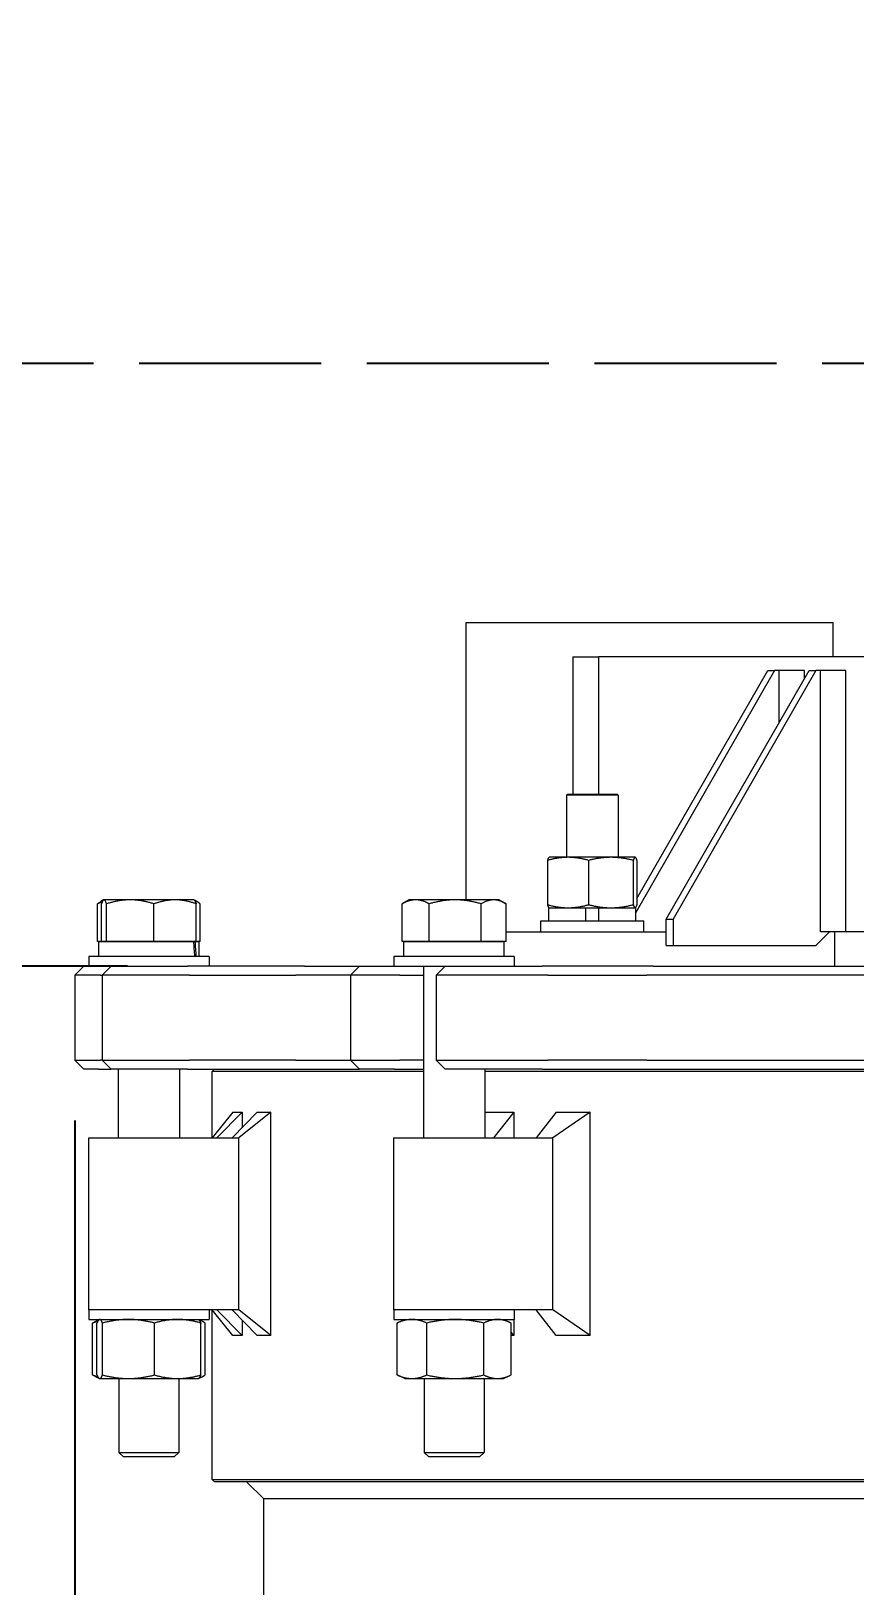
# Model space of a CAD drawing. Header units: inches. Extents: x 17 to 469, y 7 to 301.
# Drawn here: x 70.98 to 82.97, y 114.96 to 137.58 of the extents above; entities that cross this region are included whole.
import ezdxf

# ---------------------------------------------------------------- set-up
doc = ezdxf.new("R2010")
doc.units = ezdxf.units.IN
doc.header["$LTSCALE"] = 14
doc.header["$MEASUREMENT"] = 0
doc.linetypes.add('DASHED_SPACE', pattern=[0.2067, 0.1654, -0.0413])
for name, color, linetype, lineweight in [('Dimension (ANSI)', 7, 'Continuous', 25), ('Sketch Geometry (ANSI)', 7, 'Continuous', 25), ('Symbol (ANSI)', 7, 'Continuous', 25), ('Visible (ANSI)', 7, 'Continuous', 50)]:
    doc.layers.add(name, color=color, linetype=linetype, lineweight=lineweight)
doc.styles.add('MEMCOR Medium', font='arial.ttf')
doc.dimstyles.new('Default (ANSI)', dxfattribs={"dimscale": 14, "dimtxt": 0.15, "dimasz": 0.098425, "dimexe": 0.125, "dimexo": 0.0625, "dimgap": 0.031496, "dimtad": 0, "dimtih": 1, "dimtoh": 1, "dimdec": 4, "dimrnd": 1e-08, "dimzin": 3, "dimdsep": 46, "dimlunit": 5, "dimtxsty": 'MEMCOR Medium', "dimcen": 0.09, "dimdle": 0.393701, "dimclrd": 256, "dimclre": 256, "dimclrt": 256, "dimadec": 0, "dimazin": 1, "dimtfac": 0.8, "dimtofl": 0, "dimtmove": 0, "dimatfit": 3, "dimfxl": 1, "dimfrac": 1, "dimtolj": 1, "dimtzin": 4, "dimlwd": -1, "dimlwe": -1, "dimarcsym": 0})
doc.dimstyles.new('Default (ANSI)$7', dxfattribs={"dimscale": 14, "dimtxt": 0.15, "dimasz": 0.098425, "dimexe": 0.125, "dimexo": 0.0625, "dimgap": 0.031496, "dimtad": 0, "dimtih": 1, "dimtoh": 1, "dimdec": 4, "dimrnd": 1e-08, "dimzin": 3, "dimdsep": 46, "dimlunit": 5, "dimtxsty": 'MEMCOR Medium', "dimcen": 0.09, "dimdle": 0.393701, "dimclrd": 256, "dimclre": 256, "dimclrt": 256, "dimadec": 0, "dimazin": 1, "dimtfac": 0.8, "dimtofl": 0, "dimtmove": 0, "dimatfit": 3, "dimfxl": 1, "dimfrac": 1, "dimtolj": 1, "dimtzin": 4, "dimlwd": -1, "dimlwe": -1, "dimarcsym": 0})
doc.dimstyles.new('Default (ANSI)-01', dxfattribs={"dimscale": 14, "dimtxt": 0.15, "dimasz": 0.098425, "dimexe": 0.125, "dimexo": 0.0625, "dimgap": 0.031496, "dimtad": 0, "dimtih": 1, "dimtoh": 1, "dimdec": 4, "dimrnd": 1e-08, "dimzin": 3, "dimdsep": 46, "dimlunit": 5, "dimtxsty": 'MEMCOR Medium', "dimcen": 0.09, "dimdle": 0.393701, "dimclrd": 256, "dimclre": 256, "dimclrt": 256, "dimadec": 0, "dimazin": 1, "dimtfac": 0.8, "dimtofl": 0, "dimtmove": 0, "dimatfit": 3, "dimfxl": 1, "dimfrac": 1, "dimtolj": 1, "dimtzin": 4, "dimlwd": -1, "dimlwe": -1, "dimarcsym": 0})

# ---------------------------------------------------------------- blocks, each defined once
blk = doc.blocks.new('*D20')
at = {"layer": 'Defpoints', "color": 0, "transparency": 16777216}
for p in [(71.619, 122.609), (118.614, 122.609), (118.614, 112.216)]:
    blk.add_point(p, dxfattribs=at)
at = {"layer": 'Dimension (ANSI)', "transparency": 16777216}
for p, q in [((71.619, 121.734), (71.619, 110.466)), ((118.614, 121.734), (118.614, 110.466)), ((72.997, 112.216), (117.236, 112.216)), ((118.614, 112.216), (119.992, 112.216))]:
    blk.add_line(p, q, dxfattribs=at)
for points in [[(72.997, 112.445), (72.997, 111.986), (71.619, 112.216)], [(117.236, 112.445), (117.236, 111.986), (118.614, 112.216)]]:
    blk.add_solid(points, dxfattribs=at)
at = {"layer": 'Dimension (ANSI)', "transparency": 16777216, "char_height": 2.1, "attachment_point": 5, "style": 'MEMCOR Medium'}
for s, insert in [('\\A1; 47 in', (128.391, 113.707)), ('\\A1;[1193.7 mm]', (128.391, 110.429))]:
    blk.add_mtext(s, dxfattribs=dict(at, insert=insert))
blk = doc.blocks.new('*D21')
at = {"layer": 'Defpoints', "color": 0, "transparency": 16777216}
for p in [(73.257, 123.979), (40.949, 40.229), (74.882, 40.229)]:
    blk.add_point(p, dxfattribs=at)
at = {"layer": 'Dimension (ANSI)', "transparency": 16777216}
for p, q in [((72.382, 123.979), (39.199, 123.979)), ((40.949, 122.601), (40.949, 96.498)), ((40.949, 41.607), (40.949, 88.609)), ((74.007, 40.229), (39.199, 40.229))]:
    blk.add_line(p, q, dxfattribs=at)
for points in [[(40.72, 122.601), (41.179, 122.601), (40.949, 123.979)], [(40.72, 41.607), (41.179, 41.607), (40.949, 40.229)]]:
    blk.add_solid(points, dxfattribs=at)
at = {"layer": 'Dimension (ANSI)', "transparency": 16777216, "char_height": 2.1, "attachment_point": 5, "style": 'MEMCOR Medium'}
for s, insert in [('\\A1; 83{\\H0.8x;\\S3#4;} in', (40.949, 94.711)), ('\\A1;[2127.3 mm]', (40.949, 90.767))]:
    blk.add_mtext(s, dxfattribs=dict(at, insert=insert))
blk = doc.blocks.new('*D23')
at = {"layer": 'Defpoints', "color": 0, "transparency": 16777216}
for p in [(43.51, 148.744), (43.51, 132.744), (51.605, 132.744)]:
    blk.add_point(p, dxfattribs=at)
at = {"layer": 'Dimension (ANSI)', "transparency": 16777216}
for p, q in [((51.605, 147.366), (51.605, 144.026)), ((51.605, 134.122), (51.605, 137.463))]:
    blk.add_line(p, q, dxfattribs=at)
for points in [[(51.375, 147.366), (51.835, 147.366), (51.605, 148.744)], [(51.375, 134.122), (51.835, 134.122), (51.605, 132.744)]]:
    blk.add_solid(points, dxfattribs=at)
at = {"layer": 'Dimension (ANSI)', "transparency": 16777216, "insert": (51.605, 140.744), "char_height": 2.1, "attachment_point": 5, "style": 'MEMCOR Medium'}
blk.add_mtext('\\A1;\\fArial|b0|i0;16 in [406.4 mm]\\P\\fArial|b0|i0; MIN. FOR TANK HEAD REMOVAL', dxfattribs=at)
blk = doc.blocks.new('*D27')
at = {"layer": 'Defpoints', "color": 0, "transparency": 16777216}
for p in [(28.833, 132.744), (29.483, 132.744), (74.882, 40.229)]:
    blk.add_point(p, dxfattribs=at)
at = {"layer": 'Dimension (ANSI)', "transparency": 16777216}
for p, q in [((29.483, 131.366), (29.483, 82.85)), ((29.483, 41.607), (29.483, 74.985)), ((74.007, 40.229), (27.733, 40.229))]:
    blk.add_line(p, q, dxfattribs=at)
for points in [[(29.254, 131.366), (29.713, 131.366), (29.483, 132.744)], [(29.254, 41.607), (29.713, 41.607), (29.483, 40.229)]]:
    blk.add_solid(points, dxfattribs=at)
at = {"layer": 'Dimension (ANSI)', "transparency": 16777216, "char_height": 2.1, "attachment_point": 5, "style": 'MEMCOR Medium'}
for s, insert in [('\\A1; 92{\\H0.8x;\\S1#2;} in', (29.483, 81.063)), ('\\A1;[2349.9 mm]', (29.483, 77.131))]:
    blk.add_mtext(s, dxfattribs=dict(at, insert=insert))

msp = doc.modelspace()

# ---------------------------------------------------------------- linework, layer by layer
at = {"layer": 'Sketch Geometry (ANSI)', "linetype": 'DASHED_SPACE', "ltscale": 1.144592}
msp.add_line((124.887172, 132.744368), (28.832773, 132.744368), dxfattribs=at)
at = {"layer": 'Visible (ANSI)', "linetype": 'Continuous', "lineweight": 18}
for p, q in [((77.310495, 128.979368), (78.091945, 128.979368)), ((77.310495, 124.942997), (77.310495, 128.979368)), ((78.091945, 128.979368), (81.311563, 128.979368)), ((81.311563, 128.979368), (82.284578, 128.979368)), ((82.284578, 128.979368), (82.647423, 128.979368)), ((82.647423, 128.979368), (82.652959, 128.979368)), ((82.652959, 128.479368), (82.652959, 128.979368)), ((78.861113, 128.479368), (79.234324, 128.479368)), ((78.861113, 128.479368), (78.861113, 126.479368)), ((83.384499, 128.479368), (79.234324, 128.479368)), ((79.234324, 128.479368), (79.234324, 126.479368)), ((81.798802, 128.279368), (79.778569, 124.758175)), ((79.796432, 124.964098), (81.69852, 128.279368)), ((80.223292, 124.659368), (82.300215, 128.279368)), ((82.400497, 128.279368), (80.323575, 124.659368)), ((81.69852, 128.279368), (81.798802, 128.279368)), ((81.864931, 128.279368), (81.798802, 128.279368)), ((82.233757, 128.279368), (81.864931, 128.279368)), ((81.864931, 127.520684), (81.864931, 128.279368)), ((82.233757, 128.163535), (82.233757, 128.279368)), ((82.300215, 128.279368), (82.400497, 128.279368)), ((82.466626, 128.279368), (82.400497, 128.279368)), ((82.835452, 128.279368), (82.466626, 128.279368)), ((82.466626, 124.479368), (82.466626, 128.279368)), ((82.835452, 124.479368), (82.835452, 128.279368)), ((78.783569, 126.479368), (78.771069, 126.466868)), ((79.521069, 126.466868), (78.771069, 126.466868)), ((78.771069, 126.466868), (78.771069, 125.561368)), ((78.783569, 126.479368), (79.508569, 126.479368)), ((79.508569, 126.479368), (79.521069, 126.466868)), ((79.521069, 126.466868), (79.521069, 125.561368)), ((78.521069, 125.561368), (78.519294, 125.560541)), ((78.793755, 125.561368), (78.521069, 125.561368)), ((79.416986, 125.561368), (78.793755, 125.561368)), ((79.7693, 125.561368), (79.416986, 125.561368)), ((79.771069, 125.561368), (79.7693, 125.561368)), ((79.771069, 125.561368), (79.772843, 125.560541)), ((78.495706, 125.516282), (78.495706, 124.872454)), ((79.091804, 125.516282), (79.091804, 124.872454)), ((79.742167, 125.516282), (79.742167, 124.872454)), ((79.796432, 125.516282), (79.796432, 124.872454)), ((71.948748, 124.338997), (71.948748, 124.884405)), ((72.03594, 124.9412), (71.996309, 124.918319)), ((72.005389, 124.338997), (72.005389, 124.884405)), ((72.039053, 124.942997), (72.03594, 124.9412)), ((72.04215, 124.942997), (72.039053, 124.942997)), ((72.423743, 124.942997), (72.04215, 124.942997)), ((72.078911, 124.338997), (72.078911, 124.884405)), ((73.076646, 124.942997), (72.423743, 124.942997)), ((72.768575, 124.338997), (72.768575, 124.884405)), ((73.351053, 124.942997), (73.076646, 124.942997)), ((73.351053, 124.942997), (73.354165, 124.9412)), ((73.354165, 124.9412), (73.393796, 124.918319)), ((73.384716, 124.338997), (73.384716, 124.884405)), ((73.441357, 124.338997), (73.441357, 124.884405)), ((76.378596, 124.338997), (76.378596, 124.884405)), ((76.479889, 124.942997), (76.387897, 124.889885)), ((76.575271, 124.942997), (76.479889, 124.942997)), ((77.150592, 124.942997), (76.575271, 124.942997)), ((76.771945, 124.338997), (76.771945, 124.884405)), ((77.71121, 124.942997), (77.150592, 124.942997)), ((77.529239, 124.338997), (77.529239, 124.884405)), ((77.791889, 124.942997), (77.71121, 124.942997)), ((77.791889, 124.942997), (77.883881, 124.889885)), ((77.893182, 124.338997), (77.893182, 124.884405)), ((78.396069, 124.639368), (79.896069, 124.639368)), ((78.396069, 124.479368), (78.396069, 124.639368)), ((78.513569, 124.827368), (79.052069, 124.827368)), ((78.513569, 124.639368), (78.513569, 124.827368)), ((78.521069, 124.827368), (78.519294, 124.828195)), ((79.052069, 124.639368), (79.052069, 124.827368)), ((79.052069, 124.827368), (79.240069, 124.827368)), ((79.240069, 124.639368), (79.240069, 124.827368)), ((79.240069, 124.827368), (79.778569, 124.827368)), ((79.771069, 124.827368), (79.772843, 124.828195)), ((79.778569, 124.639368), (79.778569, 124.827368)), ((79.896069, 124.479368), (79.896069, 124.639368)), ((80.223292, 124.659368), (80.323575, 124.659368)), ((80.223292, 124.279368), (80.223292, 124.659368)), ((80.323575, 124.659368), (80.323575, 124.279368)), ((77.893182, 124.479368), (77.979959, 124.479368)), ((77.979959, 124.479368), (78.570082, 124.479368)), ((78.570082, 124.479368), (80.223292, 124.479368)), ((82.400497, 124.279368), (82.596433, 124.479368)), ((82.669795, 124.479368), (82.466626, 124.479368)), ((83.772903, 124.479368), (82.669795, 124.479368)), ((82.669795, 124.479368), (82.669795, 123.979368)), ((72.005389, 124.338997), (71.948748, 124.338997)), ((71.965553, 124.338993), (73.347449, 124.338993)), ((71.965553, 124.119993), (71.965553, 124.338993)), ((72.04215, 124.338997), (72.005389, 124.338997)), ((72.039053, 124.338997), (72.039053, 124.338993)), ((72.078911, 124.338997), (72.04215, 124.338997)), ((72.423743, 124.338997), (72.078911, 124.338997)), ((72.768575, 124.338997), (72.423743, 124.338997)), ((73.076646, 124.338997), (72.768575, 124.338997)), ((73.384716, 124.338997), (73.076646, 124.338997)), ((73.347449, 124.338993), (73.370092, 124.338993)), ((73.351053, 124.338997), (73.351053, 124.338993)), ((73.370092, 124.338993), (73.424553, 124.338993)), ((73.441357, 124.338997), (73.384716, 124.338997)), ((73.424553, 124.119993), (73.424553, 124.338993)), ((76.575271, 124.338997), (76.378596, 124.338997)), ((76.406389, 124.338993), (77.865306, 124.338993)), ((76.406389, 124.119993), (76.406389, 124.338993)), ((76.479889, 124.338997), (76.479889, 124.338993)), ((76.771945, 124.338997), (76.575271, 124.338997)), ((77.150592, 124.338997), (76.771945, 124.338997)), ((77.529239, 124.338997), (77.150592, 124.338997)), ((77.71121, 124.338997), (77.529239, 124.338997)), ((77.893182, 124.338997), (77.71121, 124.338997)), ((77.791889, 124.338997), (77.791889, 124.338993)), ((77.865389, 124.119993), (77.865389, 124.276469)), ((80.223292, 124.279368), (80.323575, 124.279368)), ((80.323575, 124.279368), (82.400497, 124.279368)), ((71.748671, 123.979368), (71.618671, 123.849368)), ((71.748671, 123.979368), (71.76283, 123.979368)), ((71.76283, 123.979368), (71.815612, 123.979368)), ((71.815612, 123.979368), (71.820053, 123.979368)), ((73.570053, 124.119993), (71.820053, 124.119993)), ((71.820053, 124.119993), (71.820053, 123.979368)), ((71.820053, 123.979368), (72.147174, 123.979368)), ((72.147174, 123.979368), (72.017174, 123.849368)), ((72.147174, 123.979368), (72.151089, 123.979368)), ((72.151089, 123.979368), (72.224802, 123.979368)), ((72.224802, 123.979368), (73.257306, 123.979368)), ((74.223103, 123.979368), (73.257306, 123.979368)), ((73.570053, 124.119993), (73.570053, 123.979368)), ((74.957587, 123.979368), (74.223103, 123.979368)), ((74.957587, 123.979368), (75.759594, 123.979368)), ((75.759594, 123.979368), (75.629594, 123.849368)), ((75.759594, 123.979368), (75.926333, 123.979368)), ((75.926333, 123.979368), (76.095156, 123.979368)), ((76.095156, 123.979368), (76.260889, 123.979368)), ((78.010889, 124.119993), (76.260889, 124.119993)), ((76.260889, 124.119993), (76.260889, 123.979368)), ((76.260889, 123.979368), (77.006538, 123.979368)), ((76.688389, 123.979368), (76.688389, 121.479368)), ((77.006538, 123.979368), (76.876538, 123.849368)), ((77.006538, 123.979368), (77.035142, 123.979368)), ((77.035142, 123.979368), (77.220749, 123.979368)), ((77.220749, 123.979368), (78.41901, 123.979368)), ((78.010889, 124.119993), (78.010889, 123.979368)), ((79.193519, 123.979368), (78.41901, 123.979368)), ((80.031044, 123.979368), (79.193519, 123.979368)), ((80.031044, 123.979368), (83.432069, 123.979368)), ((71.634946, 123.849368), (71.618671, 123.849368)), ((71.618671, 123.849368), (71.618671, 122.609368)), ((71.688017, 123.849368), (71.634946, 123.849368)), ((71.989023, 123.849368), (71.688017, 123.849368)), ((71.989023, 123.849368), (72.017174, 123.849368)), ((72.025331, 123.849368), (72.017174, 123.849368)), ((72.017174, 123.849368), (72.017174, 122.609368)), ((72.099448, 123.849368), (72.025331, 123.849368)), ((73.286234, 123.849368), (72.099448, 123.849368)), ((73.286234, 123.849368), (74.252031, 123.849368)), ((74.252031, 123.849368), (74.834954, 123.849368)), ((75.629594, 123.849368), (74.834954, 123.849368)), ((75.821248, 123.849368), (75.629594, 123.849368)), ((75.629594, 123.849368), (75.629594, 122.609368)), ((75.990995, 123.849368), (75.821248, 123.849368)), ((76.347176, 123.849368), (75.990995, 123.849368)), ((76.347176, 123.849368), (76.688389, 123.849368)), ((76.936128, 123.849368), (76.876538, 123.849368)), ((76.876538, 123.849368), (76.876538, 122.609368)), ((77.122752, 123.849368), (76.936128, 123.849368)), ((78.500064, 123.849368), (77.122752, 123.849368)), ((78.500064, 123.849368), (79.274572, 123.849368)), ((79.274572, 123.849368), (79.939275, 123.849368)), ((83.302069, 123.849368), (79.939275, 123.849368)), ((71.618671, 122.609368), (71.634946, 122.609368)), ((71.748671, 122.479368), (71.618671, 122.609368)), ((71.634946, 122.609368), (71.688017, 122.609368)), ((71.688017, 122.609368), (71.989023, 122.609368)), ((72.017174, 122.609368), (71.989023, 122.609368)), ((72.017174, 122.609368), (72.025331, 122.609368)), ((72.147174, 122.479368), (72.017174, 122.609368)), ((72.025331, 122.609368), (72.099448, 122.609368)), ((72.099448, 122.609368), (73.286234, 122.609368)), ((74.252031, 122.609368), (73.286234, 122.609368)), ((74.834954, 122.609368), (74.252031, 122.609368)), ((74.834954, 122.609368), (75.629594, 122.609368)), ((75.629594, 122.609368), (75.821248, 122.609368)), ((75.759594, 122.479368), (75.629594, 122.609368)), ((75.821248, 122.609368), (75.990995, 122.609368)), ((75.990995, 122.609368), (76.347176, 122.609368)), ((76.688389, 122.609368), (76.347176, 122.609368)), ((76.876538, 122.609368), (76.936128, 122.609368)), ((77.006538, 122.479368), (76.876538, 122.609368)), ((76.936128, 122.609368), (77.122752, 122.609368)), ((77.122752, 122.609368), (78.500064, 122.609368)), ((79.274572, 122.609368), (78.500064, 122.609368)), ((79.939275, 122.609368), (79.274572, 122.609368)), ((79.939275, 122.609368), (83.302069, 122.609368)), ((71.76283, 122.479368), (71.748671, 122.479368)), ((71.815612, 122.479368), (71.76283, 122.479368)), ((71.960095, 122.479368), (71.815612, 122.479368)), ((71.960095, 122.479368), (72.147174, 122.479368)), ((72.151089, 122.479368), (72.147174, 122.479368)), ((72.224802, 122.479368), (72.151089, 122.479368)), ((73.257306, 122.479368), (72.224802, 122.479368)), ((72.247553, 122.479368), (72.247553, 121.479368)), ((73.142553, 122.479368), (73.142553, 121.479368)), ((73.257306, 122.479368), (74.223103, 122.479368)), ((73.648879, 122.479368), (73.617629, 122.448118)), ((76.688389, 122.448118), (73.617629, 122.448118)), ((73.617629, 121.484419), (73.617629, 122.448118)), ((74.223103, 122.479368), (74.757548, 122.479368)), ((74.757548, 122.479368), (75.759594, 122.479368)), ((75.926333, 122.479368), (75.759594, 122.479368)), ((76.095156, 122.479368), (75.926333, 122.479368)), ((76.266122, 122.479368), (76.095156, 122.479368)), ((76.266122, 122.479368), (76.688389, 122.479368)), ((77.035142, 122.479368), (77.006538, 122.479368)), ((77.220749, 122.479368), (77.035142, 122.479368)), ((78.41901, 122.479368), (77.220749, 122.479368)), ((77.583389, 122.479368), (77.583389, 121.479368)), ((84.6905, 122.448118), (77.583389, 122.448118)), ((78.41901, 122.479368), (79.193519, 122.479368)), ((79.193519, 122.479368), (79.728326, 122.479368)), ((79.728326, 122.479368), (83.432069, 122.479368)), ((73.913991, 121.85416), (73.613581, 121.479368)), ((74.052772, 121.85416), (73.685529, 121.479368)), ((74.27148, 121.85416), (73.90805, 121.479368)), ((73.913991, 121.85416), (74.052772, 121.85416)), ((74.470201, 121.85416), (74.002992, 121.479368)), ((74.052772, 121.85416), (74.052772, 121.628615)), ((74.27148, 121.85416), (74.470201, 121.85416)), ((74.470201, 118.604576), (74.470201, 121.85416)), ((77.583389, 121.85416), (78.005988, 121.85416)), ((78.005988, 121.85416), (77.707668, 121.479368)), ((78.005988, 121.85416), (78.005988, 121.479368)), ((78.618794, 121.85416), (78.331158, 121.479368)), ((79.115657, 121.85416), (78.574187, 121.479368)), ((78.618794, 121.85416), (79.115657, 121.85416)), ((79.115657, 118.604576), (79.115657, 121.85416)), ((71.820053, 121.479368), (72.889758, 121.479368)), ((71.820053, 118.979368), (71.820053, 121.479368)), ((72.889758, 121.479368), (74.002992, 121.479368)), ((74.002992, 118.979368), (74.002992, 121.479368)), ((76.260889, 121.479368), (77.681443, 121.479368)), ((76.260889, 118.979368), (76.260889, 121.479368)), ((77.681443, 121.479368), (78.574187, 121.479368)), ((78.574187, 118.979368), (78.574187, 121.479368)), ((72.889758, 118.979368), (71.820053, 118.979368)), ((72.889758, 118.979368), (71.820053, 118.979368)), ((71.820053, 118.979368), (71.820053, 118.838743)), ((74.002992, 118.979368), (72.889758, 118.979368)), ((73.570053, 118.979368), (73.570053, 118.838743)), ((73.913991, 118.604576), (73.613581, 118.979368)), ((73.617629, 116.510618), (73.617629, 118.974317)), ((74.052772, 118.604576), (73.685529, 118.979368)), ((74.27148, 118.604576), (73.90805, 118.979368)), ((74.470201, 118.604576), (74.002992, 118.979368)), ((77.681443, 118.979368), (76.260889, 118.979368)), ((77.681443, 118.979368), (76.260889, 118.979368)), ((76.260889, 118.979368), (76.260889, 118.838743)), ((78.574187, 118.979368), (77.681443, 118.979368)), ((78.010889, 118.979368), (78.010889, 118.838743)), ((78.618794, 118.604576), (78.331158, 118.979368)), ((79.115657, 118.604576), (78.574187, 118.979368)), ((71.820053, 118.838743), (73.570053, 118.838743)), ((71.877075, 118.03161), (71.877075, 118.786876)), ((71.972642, 118.837153), (71.929204, 118.816897)), ((71.939156, 118.03161), (71.939156, 118.786876)), ((71.976053, 118.838743), (71.972642, 118.837153)), ((72.019739, 118.03161), (72.019739, 118.786876)), ((72.775636, 118.03161), (72.775636, 118.786876)), ((73.414053, 118.838743), (73.417464, 118.837153)), ((73.417464, 118.837153), (73.460901, 118.816897)), ((73.450949, 118.03161), (73.450949, 118.786876)), ((73.51303, 118.03161), (73.51303, 118.786876)), ((74.052772, 118.830121), (74.052772, 118.604576)), ((76.260889, 118.838743), (78.010889, 118.838743)), ((76.305868, 118.03161), (76.305868, 118.786876)), ((76.416889, 118.838743), (76.316062, 118.791727)), ((76.736993, 118.03161), (76.736993, 118.786876)), ((77.567015, 118.03161), (77.567015, 118.786876)), ((77.854889, 118.838743), (77.955716, 118.791727)), ((77.96591, 118.03161), (77.96591, 118.786876)), ((78.005988, 118.838743), (78.005988, 118.604576)), ((74.052772, 118.604576), (73.913991, 118.604576)), ((74.470201, 118.604576), (74.27148, 118.604576)), ((78.005988, 118.604576), (77.96591, 118.654928)), ((78.005988, 118.604576), (77.96591, 118.604576)), ((79.115657, 118.604576), (78.618794, 118.604576)), ((71.972642, 117.981334), (71.929204, 118.001589)), ((71.976053, 117.979743), (71.972642, 117.981334)), ((71.976053, 117.979743), (71.979447, 117.979743)), ((71.979447, 117.979743), (72.397688, 117.979743)), ((72.257553, 117.979743), (72.257553, 116.905108)), ((72.397688, 117.979743), (73.113293, 117.979743)), ((73.113293, 117.979743), (73.414053, 117.979743)), ((73.132553, 117.979743), (73.132553, 116.905108)), ((73.414053, 117.979743), (73.417464, 117.981334)), ((73.417464, 117.981334), (73.460901, 118.001589)), ((76.416889, 117.979743), (76.316062, 118.026759)), ((76.416889, 117.979743), (76.521431, 117.979743)), ((76.521431, 117.979743), (77.152004, 117.979743)), ((76.698389, 117.979743), (76.698389, 116.905108)), ((77.152004, 117.979743), (77.766462, 117.979743)), ((77.573389, 117.979743), (77.573389, 116.905108)), ((77.766462, 117.979743), (77.854889, 117.979743)), ((77.854889, 117.979743), (77.955716, 118.026759)), ((72.257553, 116.905108), (73.132553, 116.905108)), ((72.325714, 116.838993), (72.257553, 116.905108)), ((73.064391, 116.838993), (72.325714, 116.838993)), ((73.064391, 116.838993), (73.132553, 116.905108)), ((76.698389, 116.905108), (77.573389, 116.905108)), ((76.76655, 116.838993), (76.698389, 116.905108)), ((77.505228, 116.838993), (76.76655, 116.838993)), ((77.505228, 116.838993), (77.573389, 116.905108)), ((73.617629, 116.510618), (116.6153, 116.510618)), ((73.648879, 116.479368), (73.617629, 116.510618)), ((116.584015, 116.479368), (73.648879, 116.479368)), ((74.366007, 116.229368), (74.116007, 116.479368)), ((74.366007, 108.729368), (74.366007, 116.229368)), ((115.863154, 116.229368), (74.366007, 116.229368))]:
    msp.add_line(p, q, dxfattribs=at)
for centre, major_axis, ratio, start_param, end_param in [((72.695053, 124.183742), (-0.309623, 4.136905), 0.159668462, 4.685030063, 4.737973836), ((72.695053, 124.494244), (-0.309623, 4.136905), 0.159668462, 4.609855438, 4.662904805), ((77.135889, 124.183742), (0.016875, 4.137199), 0.176279845, 4.735523003, 4.750642504)]:
    msp.add_ellipse(centre, major_axis=major_axis, ratio=ratio, start_param=start_param, end_param=end_param, dxfattribs=at)
for points, weights in [([(78.793755, 125.561368), (78.65543, 125.561368), (78.495706, 125.516282)], [1, 1.0379548493, 1]), ([(78.495706, 125.516282), (78.50833, 125.555428), (78.519294, 125.560541)], [1, 1.03279035227, 1.0089235331]), ([(79.091804, 125.516282), (78.93208, 125.561368), (78.793755, 125.561368)], [1, 1.0379548493, 1]), ([(79.416986, 125.561368), (79.266068, 125.561368), (79.091804, 125.516282)], [1, 1.0379548493, 1]), ([(79.742167, 125.516282), (79.567903, 125.561368), (79.416986, 125.561368)], [1, 1.0379548493, 1]), ([(79.7693, 125.561368), (79.756707, 125.561368), (79.742167, 125.516282)], [1, 1.0379548493, 1]), ([(79.796432, 125.516282), (79.781892, 125.561368), (79.7693, 125.561368)], [1, 1.0379548493, 1]), ([(71.948748, 124.884405), (71.973488, 124.905143), (71.996309, 124.918319)], [1, 1.01311213731, 1.01716466047]), ([(72.015498, 124.911157), (71.983176, 124.899914), (71.948748, 124.884405)], [1.01451336305, 1.00977327381, 1]), ([(72.04215, 124.942997), (72.025089, 124.942997), (72.005389, 124.884405)], [1, 1.0379548493, 1]), ([(72.078911, 124.884405), (72.059211, 124.942997), (72.04215, 124.942997)], [1, 1.0379548493, 1]), ([(72.423743, 124.942997), (72.263706, 124.942997), (72.078911, 124.884405)], [1, 1.0379548493, 1]), ([(72.768575, 124.884405), (72.58378, 124.942997), (72.423743, 124.942997)], [1, 1.0379548493, 1]), ([(73.076646, 124.942997), (72.93367, 124.942997), (72.768575, 124.884405)], [1, 1.0379548493, 1]), ([(73.384716, 124.884405), (73.219622, 124.942997), (73.076646, 124.942997)], [1, 1.0379548493, 1]), ([(73.354165, 124.9412), (73.36838, 124.932993), (73.384716, 124.884405)], [1.01101259492, 1.03127181183, 1]), ([(73.441357, 124.884405), (73.39959, 124.919416), (73.362488, 124.933257)], [1, 1.02233827534, 1.01838222707]), ([(76.575271, 124.942997), (76.483993, 124.942997), (76.378596, 124.884405)], [1, 1.0379548493, 1]), ([(76.378596, 124.884405), (76.383276, 124.887217), (76.387897, 124.889885)], [1, 1.00175790125, 1.00335296603]), ([(76.771945, 124.884405), (76.666548, 124.942997), (76.575271, 124.942997)], [1, 1.0379548493, 1]), ([(77.150592, 124.942997), (76.974862, 124.942997), (76.771945, 124.884405)], [1, 1.0379548493, 1]), ([(77.529239, 124.884405), (77.326323, 124.942997), (77.150592, 124.942997)], [1, 1.0379548493, 1]), ([(77.71121, 124.942997), (77.626757, 124.942997), (77.529239, 124.884405)], [1, 1.0379548493, 1]), ([(77.893182, 124.884405), (77.795664, 124.942997), (77.71121, 124.942997)], [1, 1.0379548493, 1]), ([(78.495706, 124.872454), (78.65543, 124.827368), (78.793755, 124.827368)], [1, 1.0379548493, 1]), ([(78.519294, 124.828195), (78.50833, 124.833308), (78.495706, 124.872454)], [1.0089235331, 1.03279035227, 1]), ([(78.793755, 124.827368), (78.93208, 124.827368), (79.091804, 124.872454)], [1, 1.0379548493, 1]), ([(79.091804, 124.872454), (79.266068, 124.827368), (79.416986, 124.827368)], [1, 1.0379548493, 1]), ([(79.416986, 124.827368), (79.567903, 124.827368), (79.742167, 124.872454)], [1, 1.0379548493, 1]), ([(79.742167, 124.872454), (79.756707, 124.827368), (79.7693, 124.827368)], [1, 1.0379548493, 1]), ([(79.7693, 124.827368), (79.781892, 124.827368), (79.796432, 124.872454)], [1, 1.0379548493, 1]), ([(71.877075, 118.786876), (71.904191, 118.805234), (71.929204, 118.816897)], [1, 1.01311213731, 1.01716466047]), ([(71.950236, 118.810557), (71.91481, 118.800604), (71.877075, 118.786876)], [1.01451336305, 1.00977327381, 1]), ([(71.979447, 118.838743), (71.960748, 118.838743), (71.939156, 118.786876)], [1, 1.0379548493, 1]), ([(72.019739, 118.786876), (71.998147, 118.838743), (71.979447, 118.838743)], [1, 1.0379548493, 1]), ([(72.397688, 118.838743), (72.222281, 118.838743), (72.019739, 118.786876)], [1, 1.0379548493, 1]), ([(72.775636, 118.786876), (72.573094, 118.838743), (72.397688, 118.838743)], [1, 1.0379548493, 1]), ([(73.113293, 118.838743), (72.956586, 118.838743), (72.775636, 118.786876)], [1, 1.0379548493, 1]), ([(73.450949, 118.786876), (73.27, 118.838743), (73.113293, 118.838743)], [1, 1.0379548493, 1]), ([(73.417464, 118.837153), (73.433044, 118.829887), (73.450949, 118.786876)], [1.01101259492, 1.03127181183, 1]), ([(73.51303, 118.786876), (73.467251, 118.817869), (73.426586, 118.830121)], [1, 1.02233827534, 1.01838222707]), ([(76.521431, 118.838743), (76.421388, 118.838743), (76.305868, 118.786876)], [1, 1.0379548493, 1]), ([(76.305868, 118.786876), (76.310997, 118.789365), (76.316062, 118.791727)], [1, 1.00175790125, 1.00335296603]), ([(76.736993, 118.786876), (76.621474, 118.838743), (76.521431, 118.838743)], [1, 1.0379548493, 1]), ([(77.152004, 118.838743), (76.959397, 118.838743), (76.736993, 118.786876)], [1, 1.0379548493, 1]), ([(77.567015, 118.786876), (77.344611, 118.838743), (77.152004, 118.838743)], [1, 1.0379548493, 1]), ([(77.766462, 118.838743), (77.673898, 118.838743), (77.567015, 118.786876)], [1, 1.0379548493, 1]), ([(77.96591, 118.786876), (77.859026, 118.838743), (77.766462, 118.838743)], [1, 1.0379548493, 1]), ([(71.877075, 118.03161), (71.91481, 118.017882), (71.950236, 118.007929)], [1, 1.00977327381, 1.01451336305]), ([(71.929204, 118.001589), (71.904191, 118.013253), (71.877075, 118.03161)], [1.01716466047, 1.01311213731, 1]), ([(71.939156, 118.03161), (71.960748, 117.979743), (71.979447, 117.979743)], [1, 1.0379548493, 1]), ([(71.979447, 117.979743), (71.998147, 117.979743), (72.019739, 118.03161)], [1, 1.0379548493, 1]), ([(72.019739, 118.03161), (72.222281, 117.979743), (72.397688, 117.979743)], [1, 1.0379548493, 1]), ([(72.397688, 117.979743), (72.573094, 117.979743), (72.775636, 118.03161)], [1, 1.0379548493, 1]), ([(72.775636, 118.03161), (72.956586, 117.979743), (73.113293, 117.979743)], [1, 1.0379548493, 1]), ([(73.113293, 117.979743), (73.27, 117.979743), (73.450949, 118.03161)], [1, 1.0379548493, 1]), ([(73.450949, 118.03161), (73.433044, 117.988599), (73.417464, 117.981334)], [1, 1.03127181183, 1.01101259492]), ([(73.426586, 117.988365), (73.467251, 118.000618), (73.51303, 118.03161)], [1.01838222707, 1.02233827534, 1]), ([(76.316062, 118.026759), (76.310997, 118.029121), (76.305868, 118.03161)], [1.00335296603, 1.00175790125, 1]), ([(76.305868, 118.03161), (76.421388, 117.979743), (76.521431, 117.979743)], [1, 1.0379548493, 1]), ([(76.521431, 117.979743), (76.621474, 117.979743), (76.736993, 118.03161)], [1, 1.0379548493, 1]), ([(76.736993, 118.03161), (76.959397, 117.979743), (77.152004, 117.979743)], [1, 1.0379548493, 1]), ([(77.152004, 117.979743), (77.344611, 117.979743), (77.567015, 118.03161)], [1, 1.0379548493, 1]), ([(77.567015, 118.03161), (77.673898, 117.979743), (77.766462, 117.979743)], [1, 1.0379548493, 1]), ([(77.766462, 117.979743), (77.859026, 117.979743), (77.96591, 118.03161)], [1, 1.0379548493, 1])]:
    msp.add_rational_spline(points, weights, degree=2, dxfattribs=at)

# ---------------------------------------------------------------- dimensions: what is measured, and where the dimension line sits
at = {"layer": 'Dimension (ANSI)'}
for base, p1, p2, angle, text, dimstyle, override, picture, middle in [((51.605127, 132.744368), (43.51035, 148.744368), (43.51035, 132.744368), 270, '\\fArial|b0|i0;<> in [406.4 mm]\\P\\fArial|b0|i0; MIN. FOR TANK HEAD REMOVAL', 'Default (ANSI)-01', {"dimgap": 0.031496, "dimdec": 4, "dimpost": '', "dimse1": 1, "dimse2": 1, "dimtol": 0, "dimlim": 0, "dimtp": 0, "dimtm": 0, "dimtdec": 2, "dimatfit": 1}, '*D23', (51.605127, 140.744368)), ((29.483385, 132.744368), (74.881901, 40.229368), (28.832773, 132.744368), 90, ' <> in\\X[2349.9 mm]', 'Default (ANSI)', {"dimgap": 0.031496, "dimdec": 4, "dimpost": '', "dimse2": 1, "dimtol": 0, "dimlim": 0, "dimtp": 0, "dimtm": 0, "dimtdec": 2, "dimatfit": 1}, '*D27', (29.483385, 78.91776)), ((40.949209, 40.229368), (73.257306, 123.979368), (74.881901, 40.229368), 90, ' <> in\\X[2127.3 mm]', 'Default (ANSI)', {"dimgap": 0.031496, "dimdec": 4, "dimpost": '', "dimtol": 0, "dimlim": 0, "dimtp": 0, "dimtm": 0, "dimtdec": 2, "dimatfit": 1}, '*D21', (40.949209, 92.553453)), ((118.614266, 112.215667), (71.618671, 122.609368), (118.614266, 122.609368), 180, ' <> in\\X[1193.7 mm]', 'Default (ANSI)', {"dimgap": 0.031496, "dimtih": 0, "dimtoh": 0, "dimdec": 4, "dimpost": '', "dimtol": 0, "dimlim": 0, "dimtp": 0, "dimtm": 0, "dimtdec": 2, "dimatfit": 2}, '*D20', (128.391248, 112.215667))]:
    dim = msp.add_linear_dim(base=base, p1=p1, p2=p2, angle=angle, text=text, dimstyle=dimstyle, override=override, dxfattribs=at)
    dim.commit()
    dim.dimension.update_dxf_attribs({"geometry": picture, "text_midpoint": middle, "dimtype": 160})

# ---------------------------------------------------------------- leaders
at = {"layer": 'Symbol (ANSI)', "annotation_type": 0, "has_hookline": 1, "hookline_direction": 1, "text_width": 65.476742}
msp.add_leader([(108.576469, 133.976536), (97.917674, 159.034694), (96.539721, 159.034694)], dimstyle='Default (ANSI)$7', override={"dimasz": 0.098425, "dimtad": 0, "dimldrblk": 'Dot'}, dxfattribs=at)

doc.saveas('drawing.dxf')
